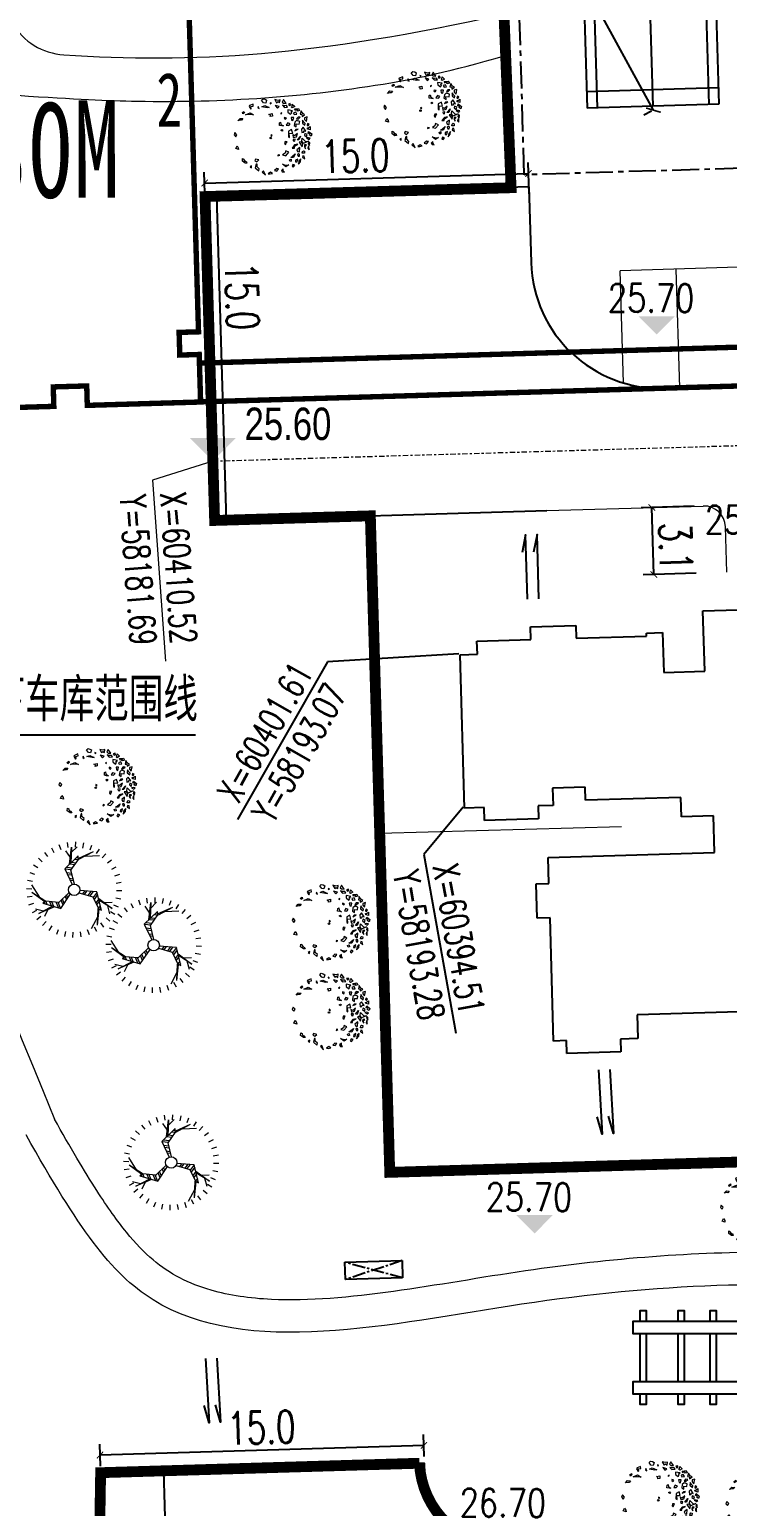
# Model space of a CAD drawing. Header units: inches. Extents: x 393 to 1582, y 246 to 1188.
# Drawn here: x 1137.2 to 1169.5, y 571.3 to 639.7 of the extents above; entities that cross this region are included whole.
import ezdxf

# ---------------------------------------------------------------- set-up
doc = ezdxf.new("R2010")
doc.units = ezdxf.units.IN
doc.header["$MEASUREMENT"] = 0
for name, pattern in [('ACAD_ISO10W100', [18.5, 12, -3, 0.5, -3]), ('CENTER', [2, 1.25, -0.25, 0.25, -0.25]), ('CENTERX2', [4, 2.5, -0.5, 0.5, -0.5]), ('DASHED', [19.05, 12.7, -6.35]), ('DASHED2', [0.375, 0.25, -0.125]), ('DOTE', [2.42, 2, -0.2, 0.02, -0.2])]:
    doc.linetypes.add(name, pattern=pattern)
for name, color, linetype, lineweight in [('BUILD', 1, 'Continuous', 40), ('parking', 30, 'Continuous', 18), ('ROAD', 1, 'Continuous', 25), ('ROAD-CENTER', 7, 'CENTERX2', 18), ('ROAD-ZB', 4, 'Continuous', 15), ('walk', 2, 'Continuous', 18), ('围墙', 75, 'FENCELINE1', 15), ('树', 84, 'Continuous', 15)]:
    doc.layers.add(name, color=color, linetype=linetype, lineweight=lineweight)
for name, color, linetype in [('buildcoor', 7, 'Continuous'), ('DIM', 4, 'Continuous'), ('drain', 4, 'Continuous'), ('ELEV', 1, 'Continuous'), ('FRAME', 7, 'Continuous'), ('G', 60, 'Continuous'), ('PD', 21, 'Continuous'), ('roaddim', 2, 'Continuous'), ('roadradiu', 3, 'Continuous'), ('rod', 1, 'Continuous'), ('公共绿地', 3, 'Continuous'), ('外墙', 42, 'Continuous'), ('绿化', 3, 'Continuous'), ('车库边线', 4, 'DOTE')]:
    doc.layers.add(name, color=color, linetype=linetype)
doc.styles.add('_HZTXT', font='txt.shx', dxfattribs={"width": 0.8, "bigfont": 'hztxt.shx'})
doc.styles.add('DIM_FONT', font='SIMPLEX.shx', dxfattribs={"width": 0.8})
doc.styles.add('FLS', font='', dxfattribs={"width": 0.8})
doc.styles.add('HZ', font='simplex.shx', dxfattribs={"width": 0.7, "bigfont": 'hztxt.shx'})
doc.styles.add('宋体', font='', dxfattribs={"width": 0.7, "height": 1000})
doc.styles.get('FLS').set_extended_font_data('创艺繁隶书')
doc.styles.get('宋体').set_extended_font_data('SimSun')
doc.linetypes.add('FENCELINE1', pattern='A,0.25,-0.1,[133,ltypeshp.shx,S=0.1,R=0,X=-0.1,Y=0],-0.1,1', length=1.45)
doc.dimstyles.new('NORMAL', dxfattribs={"dimtxt": 1.5, "dimasz": 0.3, "dimexe": 0.5, "dimexo": 0.3, "dimgap": 0.3, "dimtad": 1, "dimdec": 1, "dimzin": 1, "dimdsep": 46, "dimtxsty": 'HZ', "dimblk": 'ARCHTICK', "dimcen": 0, "dimclrt": 256, "dimadec": 0, "dimazin": 0, "dimtfac": 1, "dimtdec": 1, "dimtofl": 0, "dimtmove": 0, "dimatfit": 3, "dimldrblk": 'ARCHTICK', "dimfxl": 1, "dimtolj": 2, "dimtzin": 0, "dimarcsym": 0})

# ---------------------------------------------------------------- blocks, each defined once
blk = doc.blocks.new('GPPMTR01')
at = {"color": 0, "linetype": 'ByBlock'}
for points in [[(-0.354, 0.404), (-0.335, 0.371), (-0.312, 0.378), (-0.293, 0.408)], [(-0.298, 0.355), (-0.259, 0.362), (-0.24, 0.402), (-0.263, 0.4), (-0.275, 0.378)], [(-0.263, 0.454), (-0.27, 0.431), (-0.248, 0.431), (-0.243, 0.447)], [(-0.215, 0.443), (-0.218, 0.456), (-0.242, 0.475), (-0.199, 0.486), (-0.199, 0.449)], [(-0.166, 0.433), (-0.207, 0.386), (-0.18, 0.371), (-0.137, 0.387), (-0.147, 0.409), (-0.165, 0.407)], [(-0.173, 0.469), (-0.151, 0.518), (-0.12, 0.516), (-0.128, 0.487), (-0.144, 0.498), (-0.151, 0.48), (-0.145, 0.47)], [(-0.127, 0.461), (-0.133, 0.429), (-0.111, 0.428), (-0.096, 0.459)], [(-0.106, 0.53), (-0.073, 0.496), (-0.058, 0.515), (-0.035, 0.504), (-0.038, 0.545), (-0.064, 0.53)], [(-0.079, 0.401), (-0.097, 0.371), (-0.064, 0.359), (-0.049, 0.371)], [(-0.038, 0.477), (-0.055, 0.454), (-0.043, 0.424), (-0.032, 0.439)], [(0.007, 0.443), (-0.026, 0.412), (-0.02, 0.382), (0.016, 0.352), (0.045, 0.367), (0.01, 0.386), (0.034, 0.42)], [(0.005, 0.559), (-0.005, 0.523), (0.016, 0.511), (0.051, 0.519)], [(0.01, 0.485), (0.042, 0.462), (0.084, 0.477), (0.066, 0.492), (0.042, 0.485)], [(0.105, 0.53), (0.084, 0.519), (0.099, 0.504), (0.114, 0.511)], [(0.158, 0.447), (0.096, 0.443), (0.105, 0.412), (0.146, 0.393), (0.155, 0.416), (0.14, 0.428)], [(0.131, 0.488), (0.137, 0.5), (0.134, 0.53), (0.173, 0.507), (0.146, 0.481)], [(0.179, 0.477), (0.229, 0.496), (0.25, 0.473), (0.223, 0.458), (0.22, 0.477), (0.202, 0.469), (0.199, 0.458)], [(0.205, 0.439), (0.179, 0.42), (0.194, 0.405), (0.226, 0.416)], [(0.214, 0.359), (0.274, 0.374), (0.291, 0.409), (0.282, 0.336), (0.247, 0.333)], [(0.268, 0.45), (0.253, 0.435), (0.241, 0.409), (0.274, 0.428)], [(0.315, 0.416), (0.306, 0.401), (0.318, 0.39), (0.348, 0.393)], [(-0.482, 0.196), (-0.461, 0.207), (-0.432, 0.177), (-0.452, 0.154), (-0.494, 0.15), (-0.5, 0.177)], [(-0.412, 0.305), (-0.364, 0.304), (-0.367, 0.328), (-0.343, 0.337), (-0.374, 0.364), (-0.382, 0.335)], [(-0.393, 0.241), (-0.408, 0.23), (-0.396, 0.226)], [(-0.304, 0.31), (-0.343, 0.272), (-0.298, 0.279)], [(-0.215, 0.295), (-0.215, 0.276), (-0.206, 0.283)], [(-0.123, 0.314), (-0.144, 0.295), (-0.135, 0.287), (-0.115, 0.295)], [(-0.064, 0.207), (-0.085, 0.184), (-0.115, 0.203), (-0.115, 0.219), (-0.085, 0.207), (-0.052, 0.226)], [(-0.032, 0.317), (-0.058, 0.295), (-0.043, 0.264), (-0.023, 0.291)], [(0.045, 0.295), (0.042, 0.249), (0.105, 0.211), (0.119, 0.219), (0.069, 0.245), (0.096, 0.283)], [(0.084, 0.371), (0.072, 0.344), (0.081, 0.321), (0.084, 0.344)], [(0.128, 0.336), (0.137, 0.287), (0.114, 0.272), (0.146, 0.26), (0.158, 0.302)], [(0.179, 0.272), (0.167, 0.245), (0.185, 0.238), (0.199, 0.253)], [(0.199, 0.291), (0.179, 0.352), (0.211, 0.31)], [(0.25, 0.325), (0.241, 0.298), (0.312, 0.302), (0.282, 0.329)], [(0.253, 0.268), (0.241, 0.226), (0.259, 0.177), (0.274, 0.203), (0.253, 0.219)], [(0.303, 0.268), (0.309, 0.219), (0.336, 0.215), (0.351, 0.234)], [(0.321, 0.363), (0.306, 0.34), (0.327, 0.325), (0.356, 0.325), (0.327, 0.336)], [(0.351, 0.382), (0.348, 0.371), (0.368, 0.355), (0.392, 0.359)], [(0.386, 0.257), (0.368, 0.272), (0.365, 0.287), (0.377, 0.298), (0.401, 0.283)], [(0.401, 0.207), (0.383, 0.219), (0.365, 0.211), (0.368, 0.196), (0.392, 0.192)], [(0.431, 0.26), (0.419, 0.245), (0.436, 0.23), (0.466, 0.249)], [(0.442, 0.203), (0.451, 0.169), (0.487, 0.139), (0.472, 0.181)], [(-0.482, 0.014), (-0.506, 0.025), (-0.514, -0.024), (-0.506, -0.036), (-0.464, -0.036), (-0.47, -0.024), (-0.494, -0.017)], [(-0.446, 0.071), (-0.432, 0.055), (-0.414, 0.067)], [(-0.417, 0.109), (-0.411, 0.15), (-0.357, 0.188), (-0.369, 0.162)], [(-0.283, 0.139), (-0.269, 0.181), (-0.239, 0.166), (-0.248, 0.139), (-0.263, 0.15)], [(-0.02, 0.033), (-0.035, 0.025), (-0.026, 0.017), (-0.014, 0.021)], [(-0.02, 0.188), (-0.008, 0.192), (0.001, 0.177), (-0.02, 0.169)], [(0.152, 0.162), (0.137, 0.139), (0.158, 0.12), (0.176, 0.128), (0.161, 0.143)], [(0.25, 0.086), (0.271, 0.063), (0.274, 0.021), (0.303, 0.052), (0.285, 0.109)], [(0.348, 0.173), (0.377, 0.128), (0.356, 0.097), (0.354, 0.128)], [(0.401, 0.078), (0.398, 0.063), (0.374, 0.067), (0.377, 0.09)], [(0.428, 0.025), (0.431, -0.021), (0.377, -0.043), (0.41, -0.013)], [(0.422, 0.166), (0.419, 0.135), (0.439, 0.12), (0.451, 0.139)], [(0.451, 0.074), (0.469, 0.052), (0.484, 0.063), (0.472, 0.093)], [(-0.467, -0.131), (-0.464, -0.157), (-0.482, -0.154), (-0.485, -0.127)], [(-0.437, -0.131), (-0.429, -0.066), (-0.381, -0.04), (-0.408, -0.078)], [(-0.42, -0.26), (-0.432, -0.218), (-0.411, -0.188), (-0.402, -0.214), (-0.411, -0.229)], [(0.256, -0.013), (0.241, -0.028), (0.253, -0.04)], [(0.407, -0.119), (0.389, -0.138), (0.398, -0.176), (0.419, -0.154)], [(0.436, -0.066), (0.442, -0.097), (0.466, -0.097), (0.481, -0.074), (0.46, -0.078)], [(-0.266, -0.366), (-0.304, -0.374), (-0.283, -0.4), (-0.251, -0.393)], [(0.17, -0.286), (0.137, -0.317), (0.149, -0.336), (0.176, -0.321)], [(0.205, -0.332), (0.199, -0.343), (0.235, -0.378), (0.294, -0.359), (0.274, -0.34), (0.235, -0.351)], [(0.327, -0.305), (0.333, -0.328), (0.389, -0.313)], [(0.416, -0.218), (0.389, -0.233), (0.392, -0.271), (0.407, -0.248)], [(-0.115, -0.473), (-0.138, -0.438), (-0.106, -0.438), (-0.085, -0.446)], [(0.072, -0.48), (0.042, -0.461), (0.06, -0.45), (0.066, -0.454), (0.096, -0.454), (0.096, -0.438), (0.125, -0.442), (0.114, -0.461)], [(0.188, -0.431), (0.211, -0.423), (0.188, -0.408)]]:
    blk.add_lwpolyline(points, close=True, dxfattribs=at)
blk.add_circle((0, 0), 0.01, dxfattribs=at)
blk = doc.blocks.new('_ARCHTICK')
at = {"color": 0, "linetype": 'ByBlock', "const_width": 0.15}
blk.add_lwpolyline([(-0.5, -0.5), (0.5, 0.5)], dxfattribs=at)
blk = doc.blocks.new('*D64')
at = {"layer": 'DEFPOINTS', "color": 0, "ltscale": 0.3, "transparency": 16777216}
for p in [(1144.84, 573.04), (1143.872, 558.005), (1145.283, 558.046)]:
    blk.add_point(p, dxfattribs=at)
at = {"layer": 'roaddim', "color": 0, "lineweight": -2, "ltscale": 0.3, "transparency": 16777216}
for p, q in [((1144.54, 573.031), (1142.929, 572.983)), ((1143.428, 572.998), (1143.872, 558.005)), ((1144.984, 558.037), (1143.372, 557.99))]:
    blk.add_line(p, q, dxfattribs=at)
at = {"layer": 'roaddim', "color": 0, "lineweight": -2, "ltscale": 0.3, "transparency": 16777216, "xscale": 0.3, "yscale": 0.3, "zscale": 0.3}
for p, rotation in [((1143.428, 572.998), 91.69491554832643), ((1143.872, 558.005), 271.6949155483265)]:
    blk.add_blockref('_ARCHTICK', p, dxfattribs=dict(at, rotation=rotation))
at = {"layer": 'roaddim', "ltscale": 0.3, "transparency": 16777216, "insert": (1144.826, 561.279), "char_height": 1.5, "attachment_point": 5, "rotation": 271.69492, "style": 'HZ'}
blk.add_mtext('\\A2;15.0', dxfattribs=at)
blk = doc.blocks.new('*D65')
at = {"layer": 'DEFPOINTS', "color": 0, "ltscale": 0.3, "transparency": 16777216}
for p in [(1160.324, 633.049), (1160.361, 631.801), (1145.367, 631.357)]:
    blk.add_point(p, dxfattribs=at)
at = {"layer": 'roaddim', "color": 0, "lineweight": -2, "ltscale": 0.3, "transparency": 16777216}
for p, q in [((1145.359, 631.657), (1145.316, 633.105)), ((1145.33, 632.605), (1160.324, 633.049)), ((1160.352, 632.101), (1160.309, 633.549))]:
    blk.add_line(p, q, dxfattribs=at)
at = {"layer": 'roaddim', "color": 0, "lineweight": -2, "ltscale": 0.3, "transparency": 16777216, "xscale": 0.3, "yscale": 0.3, "zscale": 0.3}
for p, rotation in [((1160.324, 633.049), 1.694915548604263), ((1145.33, 632.605), 181.6949155486043)]:
    blk.add_blockref('_ARCHTICK', p, dxfattribs=dict(at, rotation=rotation))
at = {"layer": 'roaddim', "ltscale": 0.3, "transparency": 16777216, "insert": (1152.313, 633.862), "char_height": 1.5, "attachment_point": 5, "rotation": 1.69492, "style": 'HZ'}
blk.add_mtext('\\A2;15.0', dxfattribs=at)
blk = doc.blocks.new('A$C669619B1')
at = {"layer": '绿化'}
for points in [[(0.65, 7.71), (0.65, 8.7), (1.2, 8.7), (1.2, 7.71)], [(4.17, 7.71), (4.17, 8.7), (4.73, 8.7), (4.73, 7.71)], [(7.13, 7.71), (7.13, 8.7), (7.69, 8.7), (7.69, 7.71)], [(10.66, 7.71), (10.66, 8.7), (11.21, 8.7), (11.21, 7.71)], [(13.62, 7.71), (13.62, 8.7), (14.18, 8.7), (14.18, 7.71)], [(17.14, 7.71), (17.14, 8.7), (17.7, 8.7), (17.7, 7.71)], [(20.66, 7.71), (20.66, 8.7), (21.22, 8.7), (21.22, 7.71)], [(0.65, 2.13), (0.65, 6.53)], [(1.2, 6.53), (1.2, 2.13)], [(4.17, 2.13), (4.17, 6.53)], [(4.73, 6.53), (4.73, 2.13)], [(7.13, 2.13), (7.13, 6.53)], [(7.69, 6.53), (7.69, 2.13)], [(10.66, 2.13), (10.66, 6.53)], [(11.21, 6.53), (11.21, 2.13)], [(13.62, 2.13), (13.62, 6.53)], [(14.18, 6.53), (14.18, 2.13)], [(17.14, 2.13), (17.14, 6.53)], [(17.7, 6.53), (17.7, 2.13)], [(20.66, 2.13), (20.66, 6.53)], [(21.22, 6.53), (21.22, 2.13)], [(1.2, 0.95), (1.2, 0), (0.65, 0), (0.65, 0.95)], [(4.73, 0.95), (4.73, 0), (4.17, 0), (4.17, 0.95)], [(7.69, 0.95), (7.69, 0), (7.13, 0), (7.13, 0.95)], [(11.21, 0.95), (11.21, 0), (10.66, 0), (10.66, 0.95)], [(14.18, 0.95), (14.18, 0), (13.62, 0), (13.62, 0.95)], [(17.7, 0.95), (17.7, 0), (17.14, 0), (17.14, 0.95)], [(21.22, 0.95), (21.22, 0), (20.66, 0), (20.66, 0.95)]]:
    blk.add_lwpolyline(points, dxfattribs=at)
for points in [[(22.07, 6.53), (0, 6.53), (0, 7.71), (22.07, 7.71)], [(22.07, 0.95), (0, 0.95), (0, 2.13), (22.07, 2.13)]]:
    blk.add_lwpolyline(points, close=True, dxfattribs=at)
blk = doc.blocks.new('YMQ')
at = {"layer": 'PD'}
for p, q in [((-3.425, 16.316), (2.222, 18.623)), ((2.222, 18.623), (4.007, 14.254)), ((-3.142, 15.622), (2.505, 17.929)), ((1.796, 18.45), (3.581, 14.08)), ((-0.602, 17.47), (4.466, 5.065)), ((-2.999, 16.49), (2.068, 4.086)), ((-3.425, 16.316), (1.643, 3.912)), ((4.007, 14.254), (-1.64, 11.947)), ((3.581, 14.08), (4.33, 12.247)), ((4.007, 14.254), (4.756, 12.421)), ((4.756, 12.421), (5.504, 10.588)), ((4.33, 12.247), (5.079, 10.414)), ((5.504, 10.588), (-0.142, 8.281)), ((5.079, 10.414), (6.864, 6.045)), ((5.504, 10.588), (7.29, 6.219)), ((7.006, 6.913), (1.359, 4.606)), ((7.29, 6.219), (1.643, 3.912))]:
    blk.add_line(p, q, dxfattribs=at)
at = {"layer": 'PD', "linetype": 'DASHED'}
blk.add_line((4.756, 12.421), (-0.891, 10.114), dxfattribs=at)
at = {"layer": 'PD', "linetype": 'CENTER'}
blk.add_lwpolyline([(0, 0), (-7.337, 17.959), (3.864, 22.535), (11.201, 4.576)], close=True, dxfattribs=at)
blk = doc.blocks.new('A$C1F88636C')
at = {"layer": 'G', "rotation": 319.643104860294}
blk.add_blockref('YMQ', (0, 3.766), dxfattribs=at)
blk = doc.blocks.new('psss')
at = {"layer": 'drain', "ltscale": 3}
for points in [[(-2.979, 0.527), (0.007, 0.531), (-0.808, 0.714)], [(-2.967, -0.004), (0, 0), (-0.815, 0.183)]]:
    blk.add_lwpolyline(points, dxfattribs=at)
blk = doc.blocks.new('t2')
for p, q in [((-0.72, 3.23), (-0.64, 2.88)), ((-0.15, 3.3), (-0.13, 2.95)), ((0.43, 3.28), (0.38, 2.92)), ((0.99, 3.16), (0.88, 2.81)), ((-2.24, 2.44), (-1.99, 2.17)), ((-1.78, 2.79), (-1.59, 2.49)), ((-1.34, 2.61), (-1.58, 1.52)), ((-1.34, 2.61), (-1.51, 1.47)), ((-1.44, 2), (-0.89, 2.82)), ((-1.27, 3.06), (-1.13, 2.72)), ((1.53, 2.93), (1.36, 2.62)), ((2.01, 2.62), (1.79, 2.34)), ((2.44, 2.24), (2.17, 1.99)), ((-2.93, 1.53), (-2.62, 1.36)), ((-2.62, 2.01), (-2.34, 1.79)), ((-1.95, 1.1), (-2.53, 1.12)), ((-1.63, 0.77), (-2.5, 1.58)), ((-2.5, 1.58), (-1.63, 0.89)), ((-2.3, 1.92), (-2.2, 1.35)), ((-1.73, 1.61), (-1.56, 0.32)), ((-1.53, 1.47), (-1.73, 1.61)), ((-1.24, 0.62), (-1.53, 1.47)), ((1.06, 1.19), (0.28, 0.27)), ((2.26, 0.7), (1.06, 1.19)), ((1.48, 1.02), (2.62, 1.38)), ((2.62, 1.38), (1.59, 0.97)), ((1.93, 1.14), (2.23, 1.63)), ((2.81, 1.03), (2.27, 1.23)), ((2.79, 1.78), (2.49, 1.59)), ((3.06, 1.27), (2.72, 1.13)), ((-3.28, 0.43), (-2.92, 0.38)), ((-3.16, 0.99), (-2.81, 0.88)), ((-1.56, 0.32), (-0.37, 0.11)), ((-0.31, 0.25), (-1.24, 0.62)), ((0.37, 0.14), (1.16, 0.76)), ((1.16, 0.76), (2.04, 0.59)), ((2.93, -0.14), (2.03, 0.57)), ((2.04, 0.59), (2.26, 0.7)), ((2.93, -0.14), (2.11, 0.61)), ((2.45, 0.24), (2.89, -0.64)), ((3.23, 0.72), (2.88, 0.64)), ((3.3, 0.15), (2.95, 0.13)), ((-3.3, -0.15), (-2.95, -0.13)), ((-3.23, -0.72), (-2.88, -0.64)), ((-0.06, -0.39), (0.08, -1.38)), ((0.5, -1.51), (0.1, -0.38)), ((3.16, -0.99), (2.81, -0.88)), ((3.28, -0.43), (2.92, -0.38)), ((-3.06, -1.27), (-2.72, -1.13)), ((-2.79, -1.78), (-2.49, -1.59)), ((-2.44, -2.24), (-2.17, -1.99)), ((-1.59, -2.47), (-0.52, -2.05)), ((-0.53, -2.3), (0.5, -1.51)), ((0.08, -1.38), (-0.51, -2.07)), ((0.14, -1.8), (-0.12, -2.95)), ((-0.12, -2.95), (0.04, -1.86)), ((2.62, -2.01), (2.34, -1.79)), ((2.93, -1.53), (2.62, -1.36)), ((-2.01, -2.62), (-1.79, -2.34)), ((-1.02, -2.25), (-1.99, -2.18)), ((-1.59, -2.47), (-0.52, -2.13)), ((-1.53, -2.93), (-1.36, -2.62)), ((-0.99, -3.16), (-0.88, -2.81)), ((-0.51, -2.07), (-0.53, -2.3)), ((-0.52, -2.95), (-0.07, -2.58)), ((-0.43, -3.28), (-0.38, -2.92)), ((0.03, -2.24), (0.29, -2.75)), ((0.15, -3.3), (0.13, -2.95)), ((0.72, -3.23), (0.64, -2.88)), ((1.27, -3.06), (1.13, -2.72)), ((1.78, -2.79), (1.59, -2.49)), ((2.24, -2.44), (1.99, -2.17))]:
    blk.add_line(p, q)
at = {"color": 0}
for p, q in [((-1.71, 1.46), (-1.64, 1.54)), ((-1.69, 1.3), (-1.53, 1.47)), ((-1.65, 0.98), (-1.44, 1.2)), ((-1.63, 0.82), (-1.39, 1.07)), ((1.07, 1.18), (1.21, 0.75)), ((1.22, 1.12), (1.35, 0.72)), ((-1.58, 0.5), (-1.3, 0.8)), ((-1.56, 0.34), (-1.25, 0.67)), ((-1.28, 0.27), (-1.03, 0.54)), ((-1.14, 0.24), (-0.91, 0.49)), ((-0.85, 0.19), (-0.66, 0.39)), ((-0.7, 0.16), (-0.54, 0.34)), ((0.49, 0.53), (0.57, 0.29)), ((0.59, 0.64), (0.67, 0.38)), ((0.78, 0.86), (0.88, 0.54)), ((0.88, 0.98), (0.99, 0.62)), ((1.52, 1), (1.62, 0.67)), ((1.67, 0.94), (1.76, 0.65)), ((1.97, 0.81), (2.04, 0.59)), ((2.12, 0.75), (2.15, 0.64)), ((0.21, -0.69), (-0.03, -0.64)), ((0.26, -0.83), (-0.01, -0.77)), ((-0.02, -1.92), (-0.32, -1.85)), ((0.11, -1.82), (-0.23, -1.74)), ((0.36, -1.62), (-0.05, -1.53)), ((0.36, -1.11), (0.03, -1.03)), ((0.41, -1.25), (0.05, -1.17)), ((0.49, -1.52), (0.05, -1.42)), ((-0.41, -2.21), (-0.52, -2.19)), ((-0.28, -2.11), (-0.51, -2.06))]:
    blk.add_line(p, q, dxfattribs=at)
blk.add_circle((0, 0), 0.397)
at = {"style": 'DIM_FONT', "width": 0.8, "flags": 9}
for tag in ['XSIZE', 'YSIZE']:
    blk.add_attdef(tag, (0, 0), '', height=0.000997, rotation=122.3352, dxfattribs=at)
blk = doc.blocks.new('*D318')
at = {"layer": 'DEFPOINTS', "color": 0, "ltscale": 0.3, "transparency": 16777216}
for p in [(1140.491, 573.73), (1140.515, 572.912), (1155.508, 573.355)]:
    blk.add_point(p, dxfattribs=at)
at = {"layer": 'roaddim', "color": 0, "lineweight": -2, "ltscale": 0.3, "transparency": 16777216}
for p, q in [((1155.499, 573.655), (1155.469, 574.674)), ((1140.506, 573.212), (1140.476, 574.23)), ((1155.484, 574.174), (1140.491, 573.73))]:
    blk.add_line(p, q, dxfattribs=at)
at = {"layer": 'roaddim', "color": 0, "lineweight": -2, "ltscale": 0.3, "transparency": 16777216, "xscale": 0.3, "yscale": 0.3, "zscale": 0.3}
for p, rotation in [((1155.484, 574.174), 1.694915550616747), ((1140.491, 573.73), 181.6949155506168)]:
    blk.add_blockref('_ARCHTICK', p, dxfattribs=dict(at, rotation=rotation))
at = {"layer": 'roaddim', "ltscale": 0.3, "transparency": 16777216, "insert": (1147.956, 575.002), "char_height": 1.5, "attachment_point": 5, "rotation": 1.69492, "style": 'HZ'}
blk.add_mtext('\\A2;15.0', dxfattribs=at)
blk = doc.blocks.new('*D108')
at = {"layer": 'DEFPOINTS', "color": 0, "ltscale": 0.3, "transparency": 16777216}
for p in [(1123.957, 1187.983), (1247.519, 525.406)]:
    blk.add_point(p, dxfattribs=at)
at = {"layer": 'roadradiu', "color": 0, "lineweight": -2, "ltscale": 0.3, "transparency": 16777216}
blk.add_line((1246.336, 531.746), (1247.519, 525.406), dxfattribs=at)
at = {"layer": 'roadradiu', "color": 0, "lineweight": -2, "ltscale": 0.3, "transparency": 16777216, "xscale": 0.3, "yscale": 0.3, "zscale": 0.3, "rotation": 280.5635434118076}
blk.add_blockref('_ARCHTICK', (1247.519, 525.406), dxfattribs=at)
at = {"layer": 'roadradiu', "ltscale": 0.3, "transparency": 16777216, "insert": (1247.905, 529.063), "char_height": 1.5, "attachment_point": 5, "rotation": 280.56354, "style": 'HZ'}
blk.add_mtext('\\A2;R674.0', dxfattribs=at)
blk = doc.blocks.new('*D109')
at = {"layer": 'DEFPOINTS', "color": 0, "ltscale": 0.3, "transparency": 16777216}
for p in [(1166.039, 617.586), (1168.297, 617.653), (1168.388, 614.554)]:
    blk.add_point(p, dxfattribs=at)
at = {"layer": 'walk', "color": 0, "lineweight": -2, "ltscale": 0.3, "transparency": 16777216}
for p, q in [((1167.997, 617.644), (1165.539, 617.571)), ((1166.13, 614.488), (1166.039, 617.586)), ((1168.088, 614.546), (1165.631, 614.473))]:
    blk.add_line(p, q, dxfattribs=at)
at = {"layer": 'walk', "color": 0, "lineweight": -2, "ltscale": 0.3, "transparency": 16777216, "xscale": 0.3, "yscale": 0.3, "zscale": 0.3}
for p, rotation in [((1166.039, 617.586), 91.69490615719924), ((1166.13, 614.488), 271.6949061571993)]:
    blk.add_blockref('_ARCHTICK', p, dxfattribs=dict(at, rotation=rotation))
at = {"layer": 'walk', "ltscale": 0.3, "transparency": 16777216, "insert": (1167.143, 615.773), "char_height": 1.5, "attachment_point": 5, "rotation": 271.69491, "style": 'HZ'}
blk.add_mtext('\\A2;3.1', dxfattribs=at)
blk = doc.blocks.new('*D327')
at = {"layer": 'DEFPOINTS', "color": 0, "ltscale": 0.3, "transparency": 16777216}
for p in [(1145.349, 631.981), (1145.793, 616.987), (1146.32, 617.003)]:
    blk.add_point(p, dxfattribs=at)
at = {"layer": 'roaddim', "color": 0, "lineweight": -2, "ltscale": 0.3, "transparency": 16777216}
for p, q in [((1145.649, 631.99), (1146.376, 632.011)), ((1145.876, 631.996), (1146.32, 617.003)), ((1146.093, 616.996), (1146.82, 617.018))]:
    blk.add_line(p, q, dxfattribs=at)
at = {"layer": 'roaddim', "color": 0, "lineweight": -2, "ltscale": 0.3, "transparency": 16777216, "xscale": 0.3, "yscale": 0.3, "zscale": 0.3}
for p, rotation in [((1145.876, 631.996), 91.69491554079548), ((1146.32, 617.003), 271.6949155407955)]:
    blk.add_blockref('_ARCHTICK', p, dxfattribs=dict(at, rotation=rotation))
at = {"layer": 'roaddim', "ltscale": 0.3, "transparency": 16777216, "insert": (1147.064, 627.366), "char_height": 1.5, "attachment_point": 5, "rotation": 271.69492, "style": 'HZ'}
blk.add_mtext('\\A2;15.0', dxfattribs=at)
blk = doc.blocks.new('*D188')
at = {"layer": 'DEFPOINTS', "color": 0, "ltscale": 0.3, "transparency": 16777216}
for p in [(1123.957, 1187.983), (1194.722, 517.708)]:
    blk.add_point(p, dxfattribs=at)
at = {"layer": 'roadradiu', "color": 0, "lineweight": -2, "ltscale": 0.3, "transparency": 16777216}
blk.add_line((1193.358, 530.623), (1194.722, 517.708), dxfattribs=at)
at = {"layer": 'roadradiu', "color": 0, "lineweight": -2, "ltscale": 0.3, "transparency": 16777216, "xscale": 0.3, "yscale": 0.3, "zscale": 0.3, "rotation": 276.0266870917976}
blk.add_blockref('_ARCHTICK', (1194.722, 517.708), dxfattribs=at)
at = {"layer": 'roadradiu', "ltscale": 0.3, "transparency": 16777216, "insert": (1194.709, 527.824), "char_height": 1.5, "attachment_point": 5, "rotation": 276.02669, "style": 'HZ'}
blk.add_mtext('\\A2;R674.0', dxfattribs=at)
blk = doc.blocks.new('*D367')
at = {"layer": 'DEFPOINTS', "color": 0, "ltscale": 0.3, "transparency": 16777216}
for p in [(1102.7, 855.811), (1268.804, 491.93)]:
    blk.add_point(p, dxfattribs=at)
at = {"layer": 'roadradiu', "color": 0, "lineweight": -2, "ltscale": 0.3, "transparency": 16777216}
blk.add_line((1105.544, 849.58), (1102.7, 855.811), dxfattribs=at)
at = {"layer": 'roadradiu', "color": 0, "lineweight": -2, "ltscale": 0.3, "transparency": 16777216, "xscale": 0.5, "yscale": 0.5, "zscale": 0.5, "rotation": 114.5356906864757}
blk.add_blockref('_ARCHTICK', (1102.7, 855.811), dxfattribs=at)
at = {"layer": 'roadradiu', "ltscale": 0.3, "transparency": 16777216, "insert": (1105.285, 852.676), "char_height": 1.5, "attachment_point": 5, "rotation": 294.53569, "style": 'HZ'}
blk.add_mtext('\\A2;R400.0', dxfattribs=at)
blk = doc.blocks.new('*D368')
at = {"layer": 'DEFPOINTS', "color": 0, "ltscale": 0.3, "transparency": 16777216}
for p in [(1082.317, 845.798), (1268.804, 491.93)]:
    blk.add_point(p, dxfattribs=at)
at = {"layer": 'roadradiu', "color": 0, "lineweight": -2, "ltscale": 0.3, "transparency": 16777216}
blk.add_line((1085.511, 839.738), (1082.317, 845.798), dxfattribs=at)
at = {"layer": 'roadradiu', "color": 0, "lineweight": -2, "ltscale": 0.3, "transparency": 16777216, "xscale": 0.5, "yscale": 0.5, "zscale": 0.5, "rotation": 117.7890269071793}
blk.add_blockref('_ARCHTICK', (1082.317, 845.798), dxfattribs=at)
at = {"layer": 'roadradiu', "ltscale": 0.3, "transparency": 16777216, "insert": (1085.076, 842.815), "char_height": 1.5, "attachment_point": 5, "rotation": 297.78903, "style": 'HZ'}
blk.add_mtext('\\A2;R400.0', dxfattribs=at)
blk = doc.blocks.new('*D308')
at = {"layer": 'DEFPOINTS', "color": 0, "ltscale": 0.3, "transparency": 16777216}
for p in [(1065.674, 820.138), (1065.852, 820.235), (1166.289, 636.078)]:
    blk.add_point(p, dxfattribs=at)
at = {"layer": 'DIM', "color": 0, "lineweight": -2, "ltscale": 0.3, "transparency": 16777216}
for p, q in [((1065.589, 820.091), (1065.235, 819.898)), ((1166.111, 635.98), (1065.674, 820.138)), ((1166.026, 635.934), (1165.672, 635.741))]:
    blk.add_line(p, q, dxfattribs=at)
at = {"layer": 'DIM', "color": 0, "lineweight": -2, "ltscale": 0.3, "transparency": 16777216, "xscale": 0.5, "yscale": 0.5, "zscale": 0.5}
for p, rotation in [((1065.674, 820.138), 118.6074258595368), ((1166.111, 635.98), 298.6074258595368)]:
    blk.add_blockref('_ARCHTICK', p, dxfattribs=dict(at, rotation=rotation))
at = {"layer": 'DIM', "ltscale": 0.3, "transparency": 16777216, "insert": (1116.815, 728.562), "char_height": 1.5, "attachment_point": 5, "rotation": 298.60743, "style": 'HZ'}
blk.add_mtext('\\A2;209.8', dxfattribs=at)

msp = doc.modelspace()

# ---------------------------------------------------------------- linework, layer by layer
at = {"layer": 'buildcoor', "color": 0, "ltscale": 0.3}
for points in [[(1157.094, 610.819), (1151.016, 610.445)], [(1151.016, 610.445), (1146.847, 603.152)], [(1157.304, 603.722), (1155.474, 601.53)], [(1155.474, 601.53), (1156.959, 593.262)]]:
    msp.add_lwpolyline(points, dxfattribs=at)
at = {"layer": 'ELEV', "color": 0}
for points in [[(1165.415, 626.442), (1167.112, 626.442), (1166.263, 625.594)], [(1144.651, 620.797), (1146.772, 620.797), (1145.711, 619.736)], [(1159.756, 584.832), (1161.453, 584.832), (1160.605, 583.983)]]:
    msp.add_solid(points, dxfattribs=at)
at = {"layer": 'parking', "color": 0, "ltscale": 0.3}
for p, q in [((1221.74, 630.239), (1164.565, 628.547)), ((1164.719, 623.356), (1164.565, 628.547)), ((1167.327, 623.127), (1167.164, 628.624))]:
    msp.add_line(p, q, dxfattribs=at)
at = {"layer": 'ROAD-CENTER', "color": 5, "ltscale": 0.1}
msp.add_line((1145.711, 619.736), (1287.096, 623.92), dxfattribs=at)
at = {"layer": 'ROAD-ZB', "color": 0, "ltscale": 0.3}
for points in [[(1145.711, 619.736), (1142.916, 618.846)], [(1142.916, 618.846), (1143.521, 610.468)]]:
    msp.add_lwpolyline(points, dxfattribs=at)
at = {"layer": 'roaddim', "color": 0, "ltscale": 0.3}
msp.add_lwpolyline([(1144.904, 607.043), (1134.864, 607.043)], dxfattribs=at)
at = {"layer": 'rod', "color": 0, "ltscale": 0.3}
for p, q in [((1160.342, 632.424), (1145.349, 631.981)), ((1160.342, 632.424), (1160.446, 628.926)), ((1145.349, 631.981), (1145.793, 616.987)), ((1280.039, 626.462), (1166.621, 623.106)), ((1145.793, 616.987), (1161.172, 617.442)), ((1155.508, 573.355), (1140.515, 572.912)), ((1140.515, 572.912), (1140.958, 557.918)), ((1155.523, 572.856), (1155.508, 573.355))]:
    msp.add_line(p, q, dxfattribs=at)
for centre, radius, end in [((1166.443, 629.103), 6, 271.69491), ((1159.521, 572.974), 4, 271.69492)]:
    msp.add_arc(centre, radius, 181.69492, end, dxfattribs=at)
at = {"layer": 'walk', "color": 0, "ltscale": 0.3}
msp.add_line((1169.513, 614.588), (1169.451, 616.687), dxfattribs=at)
msp.add_arc((1168.451, 616.657, 0), 1, 1.69491, 91.69491, dxfattribs=at)
at = {"layer": '公共绿地', "color": 0, "linetype": 'FENCELINE1', "ltscale": 0.1, "const_width": 0.5}
for points in [[(1158.653, 653.547), (1159.52, 632.389), (1159.52, 632.389), (1145.349, 631.981), (1145.793, 616.987), (1153.003, 617.201), (1153.902, 586.814), (1271.697, 590.299, 0.015988), (1269.603, 574.647, -0.097216), (1264.405, 572.076), (1264.405, 572.076), (1159.64, 568.976)], [(1157.904, 569.719, -0.299291), (1155.278, 573.349), (1140.515, 572.912), (1140.441, 568.408)]]:
    msp.add_lwpolyline(points, format="xyb", dxfattribs=at)
at = {"layer": '围墙', "color": 0, "ltscale": 0.2}
for p, q in [((1161.172, 617.442), (1168.422, 617.657)), ((1153.003, 617.201), (1153.902, 586.814)), ((1153.438, 602.512), (1164.633, 602.829)), ((1153.902, 586.814), (1271.697, 590.299))]:
    msp.add_line(p, q, dxfattribs=at)
at = {"layer": '外墙', "color": 2, "ltscale": 0.1}
for p, q in [((1168.405, 612.806), (1173.403, 612.954)), ((1168.488, 610.008), (1168.405, 612.806)), ((1160.424, 612.07), (1162.523, 612.132)), ((1160.441, 611.47), (1160.424, 612.07)), ((1162.523, 612.132), (1162.54, 611.532)), ((1157.942, 611.396), (1160.441, 611.47)), ((1157.96, 610.797), (1157.942, 611.396)), ((1162.54, 611.532), (1165.789, 611.628)), ((1165.784, 611.778), (1166.534, 611.801)), ((1165.789, 611.628), (1165.784, 611.778)), ((1166.534, 611.801), (1166.589, 609.951)), ((1157.16, 610.773), (1157.96, 610.797)), ((1157.37, 603.676), (1157.16, 610.773)), ((1166.589, 609.951), (1168.488, 610.008)), ((1162.944, 604.641), (1161.445, 604.597)), ((1161.445, 604.597), (1161.469, 603.797)), ((1162.962, 604.042), (1162.944, 604.641)), ((1158.27, 603.703), (1157.37, 603.676)), ((1158.288, 603.103), (1158.27, 603.703)), ((1161.469, 603.797), (1160.769, 603.777)), ((1160.769, 603.777), (1160.787, 603.177)), ((1167.38, 604.172), (1162.962, 604.042)), ((1167.407, 603.273), (1167.38, 604.172)), ((1160.787, 603.177), (1158.288, 603.103)), ((1168.886, 603.316), (1167.407, 603.273)), ((1168.936, 601.617), (1168.886, 603.316)), ((1161.24, 601.389), (1168.936, 601.617)), ((1161.275, 600.19), (1161.24, 601.389)), ((1160.676, 600.172), (1161.275, 600.19)), ((1160.723, 598.573), (1160.676, 600.172)), ((1161.323, 598.591), (1160.723, 598.573)), ((1161.491, 592.893), (1161.323, 598.591)), ((1177.552, 594.469), (1165.357, 594.108)), ((1165.357, 594.108), (1165.389, 593.008)), ((1162.091, 592.911), (1161.491, 592.893)), ((1162.109, 592.311), (1162.091, 592.911)), ((1165.389, 593.008), (1164.59, 592.985)), ((1164.59, 592.985), (1164.608, 592.385)), ((1164.608, 592.385), (1162.109, 592.311))]:
    msp.add_line(p, q, dxfattribs=at)
at = {"layer": '树', "color": 0}
msp.add_arc((1139.004, 641.534), 3, 155.6376, 266.19282, dxfattribs=at)
msp.add_open_spline([(1138.805, 638.54), (1144.661, 638.15), (1150.59, 638.476), (1159.19, 640.439)], degree=3, dxfattribs=at)
for points, knots in [([(1136.668, 636.666), (1139.415, 636.486), (1140.813, 636.42), (1146.146, 636.328), (1150.092, 636.59), (1155.265, 637.472), (1156.562, 637.74), (1159.269, 638.507)], [237.12175, 237.12175, 237.12175, 237.12175, 241.129536, 241.129536, 252.385773, 252.385773, 256.185803, 256.185803, 256.185803, 256.185803]), ([(1131.738, 606.425), (1131.755, 606.365), (1131.771, 606.305), (1132.178, 604.824), (1132.606, 603.377), (1138.374, 589.28)], [114.27208, 114.27208, 114.27208, 114.27208, 114.442406, 114.442406, 118.483272, 118.483272, 118.483272, 118.483272]), ([(1270.585, 582.938), (1268.662, 582.733), (1267.941, 582.663), (1265.779, 582.459), (1264.344, 582.331), (1260.056, 582.013), (1257.224, 581.891), (1252.946, 582.015), (1251.467, 582.118), (1248.485, 582.387), (1246.987, 582.552), (1243.922, 582.887), (1242.356, 583.055), (1239.559, 583.289), (1238.331, 583.369), (1235.867, 583.449), (1234.637, 583.452), (1230.954, 583.368), (1228.507, 583.187), (1223.386, 582.645), (1220.715, 582.268), (1216.03, 581.547), (1214.017, 581.217), (1210.194, 580.656), (1208.382, 580.418), (1204.919, 580.092), (1203.266, 579.994), (1200.607, 579.976), (1199.595, 580.004), (1197.556, 580.119), (1196.532, 580.206), (1193.449, 580.531), (1191.377, 580.835), (1187.184, 581.496), (1185.062, 581.854), (1181.073, 582.446), (1179.204, 582.689), (1175.472, 583.016), (1173.616, 583.102), (1168.006, 583.128), (1164.214, 582.838), (1158.147, 581.954), (1156.072, 581.578), (1152.075, 581.024), (1150.15, 580.849), (1147.417, 580.978), (1146.476, 581.114), (1145.114, 581.506), (1144.632, 581.695), (1143.743, 582.157), (1143.341, 582.425), (1142.54, 583.104), (1142.139, 583.518), (1141.284, 584.568), (1140.832, 585.202), (1139.753, 586.878), (1139.11, 587.971), (1138.374, 589.28)], [0, 0, 0, 0, 2.16399, 2.16399, 6.49197, 6.49197, 15.147929, 15.147929, 19.71842, 19.71842, 24.288911, 24.288911, 29.004848, 29.004848, 32.651551, 32.651551, 36.298255, 36.298255, 43.591661, 43.591661, 51.615461, 51.615461, 57.728752, 57.728752, 63.294468, 63.294468, 68.416682, 68.416682, 71.567253, 71.567253, 74.717824, 74.717824, 81.018966, 81.018966, 87.416283, 87.416283, 93.026801, 93.026801, 98.63732, 98.63732, 109.858357, 109.858357, 115.518936, 115.518936, 121.179516, 121.179516, 124.531485, 124.531485, 126.585396, 126.585396, 128.611872, 128.611872, 130.638348, 130.638348, 132.664824, 132.664824, 135.065351, 135.065351, 135.065351, 135.065351]), ([(1270.38, 581.391), (1264.33, 580.806), (1253.565, 579.76), (1236.564, 582.831), (1218.856, 580.639), (1198.972, 577.031), (1179.36, 582.137), (1160.855, 581.448), (1144.242, 577.486), (1139.475, 584.261), (1137.067, 588.545)], [0, 0, 0, 0, 15.561691, 32.216441, 51.684576, 69.197397, 92.538078, 110.222846, 127.292492, 135.065351, 135.065351, 135.065351, 135.065351])]:
    msp.add_open_spline(points, degree=3, knots=knots, dxfattribs=at)
at = {"layer": '车库边线', "color": 0, "linetype": 'DASHED2', "const_width": 0.25}
for points in [[(1144.555, 642.362), (1145.047, 625.719), (1144.148, 625.693), (1144.179, 624.643), (1145.078, 624.67), (1145.144, 622.47), (1139.897, 622.315), (1139.87, 623.214), (1138.321, 623.169), (1138.347, 622.269), (1132.35, 622.092)], [(1145.09, 624.27), (1236.551, 626.979)], [(1145.144, 622.476), (1236.604, 625.179)]]:
    msp.add_lwpolyline(points, dxfattribs=at)
at = {"layer": '车库边线', "color": 0, "ltscale": 100}
msp.add_lwpolyline([(1151.825, 582.651), (1154.474, 582.729), (1154.497, 581.929), (1151.848, 581.851)], close=True, dxfattribs=at)
at = {"layer": '车库边线', "color": 0, "ltscale": 0.3}
for points in [[(1154.497, 581.929), (1151.825, 582.651)], [(1154.474, 582.729), (1151.848, 581.851)]]:
    msp.add_lwpolyline(points, dxfattribs=at)

# ---------------------------------------------------------------- block references
at = {"layer": 'BUILD', "color": 0, "rotation": 19.82999287211302}
msp.add_blockref('A$C1F88636C', (1161.407, 629.448), dxfattribs=at)
at = {"layer": 'ROAD', "color": 0, "rotation": 91.62464345549249}
msp.add_blockref('psss', (1160.724, 616.333), dxfattribs=at)
at = {"layer": 'ROAD', "color": 0, "xscale": -1, "rotation": 93.3095437502972}
for p in [(1164.263, 588.612), (1146.069, 575.252)]:
    msp.add_blockref('psss', p, dxfattribs=at)
at = {"layer": '树'}
for name, p, xscale, yscale, zscale, rotation in [('GPPMTR01', (1155.326, 635.957), 3.485684247348809, 3.485684247345489, 3.485684247348809, 300.5404110417522), ('GPPMTR01', (1148.393, 634.69), 3.485684247348809, 3.485684247345489, 3.485684247348809, 300.5404110417522), ('GPPMTR01', (1140.285, 604.615), 3.485684247348809, 3.485684247345489, 3.485684247348809, 300.5404110417522), ('t2', (1139.289, 599.895), 0.6671807999634088, 0.6671807998791337, 0.6671808000000001, 66.027374180966), ('t2', (1142.969, 597.327), 0.6671807999634088, 0.6671807998791337, 0.6671808000000001, 66.027374180966), ('GPPMTR01', (1151.088, 598.323), 3.485684247348809, 3.485684247345489, 3.485684247348809, 300.5404110417522), ('GPPMTR01', (1151.088, 594.212), 3.485684247348809, 3.485684247345489, 3.485684247348809, 300.5404110417522), ('t2', (1143.784, 587.273), 0.6671807999634088, 0.6671807998791337, 0.6671808000000001, 66.027374180966), ('GPPMTR01', (1170.914, 585.045), 3.485684247348809, 3.485684247345489, 3.485684247348809, 300.5404110417522), ('GPPMTR01', (1166.337, 571.636), 3.485684247348809, 3.485684247345489, 3.485684247348809, 300.5404110417522), ('GPPMTR01', (1171.166, 571.332), 3.485684247348809, 3.485684247345489, 3.485684247348809, 300.5404110417522)]:
    msp.add_blockref(name, p, dxfattribs=dict(at, xscale=xscale, yscale=yscale, zscale=zscale, rotation=rotation))
at = {"layer": '绿化', "color": 0, "xscale": 0.5, "yscale": 0.5, "zscale": 0.5}
msp.add_blockref('A$C669619B1', (1165.176, 576.067), dxfattribs=at)

# ---------------------------------------------------------------- texts
at = {"layer": 'buildcoor', "color": 0, "ltscale": 0.3, "style": 'HZ', "width": 0.7}
for s, rotation, p in [('X=60401.61', 60.25, (1146.885, 603.822)), ('Y=58193.07', 60.25, (1148.499, 602.899)), ('X=60394.51', 280.18, (1155.875, 600.993)), ('Y=58193.28', 280.18, (1154.045, 600.664))]:
    msp.add_text(s, height=1.2, rotation=rotation, dxfattribs=at).set_placement(p)
at = {"layer": 'ELEV', "color": 0, "style": 'DIM_FONT', "width": 0.8}
for s, p in [('25.70', (1163.994, 626.644)), ('25.70', (1168.489, 616.379)), ('25.70', (1158.335, 585.034)), ('26.70', (1157.131, 570.877))]:
    msp.add_text(s, height=1.3, rotation=359.67116, dxfattribs=at).set_placement(p)
at = {"layer": 'ELEV', "color": 0, "style": 'FLS', "width": 0.8}
msp.add_text('25.60', height=1.5, dxfattribs=at).set_placement((1147.183, 620.711))
at = {"layer": 'FRAME', "color": 0, "style": '_HZTXT', "width": 0.8}
msp.add_text('地下车库范围线', height=2, dxfattribs=at).set_placement((1133.816, 607.688))
at = {"layer": 'ROAD-ZB', "color": 0, "ltscale": 0.3, "style": 'HZ', "width": 0.7}
for s, p in [('Y=58181.69', (1141.403, 618.135)), ('X=60410.52', (1143.258, 618.269))]:
    msp.add_text(s, height=1.2, rotation=274.13, dxfattribs=at).set_placement(p)
at = {"layer": '公共绿地', "color": 0, "linetype": 'ACAD_ISO10W100', "ltscale": 0.02, "style": '宋体', "width": 0.7}
for s, height, p in [('2', 2.5, (1143.099, 635.216)), ('S=14661.30M', 4.5, (1117.834, 631.913))]:
    msp.add_text(s, height=height, rotation=0.05345, dxfattribs=at).set_placement(p)

# ---------------------------------------------------------------- dimensions: what is measured, and where the dimension line sits
at = {"layer": 'DIM', "color": 0, "ltscale": 0.3}
dim = msp.add_aligned_dim(p1=(1166.289, 636.078), p2=(1065.852, 820.235), distance=0.203, dimstyle='NORMAL', override={"dimasz": 0.5, "dimzin": 0}, dxfattribs=at)
dim.commit()
dim.dimension.update_dxf_attribs({"geometry": '*D308', "text_midpoint": (1116.815, 728.562)})
at = {"layer": 'roaddim', "color": 0, "ltscale": 0.3}
for base, p1, p2, angle, picture, middle in [((1160.324, 633.049), (1145.367, 631.357), (1160.361, 631.801), 1.69492, '*D65', (1152.344, 632.813)), ((1146.32, 617.003), (1145.349, 631.981), (1145.793, 616.987), 271.69492, '*D327', (1146.014, 627.335)), ((1143.872, 558.005), (1144.84, 573.04), (1145.283, 558.046), 271.69492, '*D64', (1143.776, 561.248))]:
    dim = msp.add_linear_dim(base=base, p1=p1, p2=p2, angle=angle, dimstyle='NORMAL', override={"dimzin": 0}, dxfattribs=at)
    dim.commit()
    dim.dimension.update_dxf_attribs({"geometry": picture, "text_midpoint": middle, "dimtype": 161})
dim = msp.add_aligned_dim(p1=(1155.508, 573.355), p2=(1140.515, 572.912), distance=-0.819, dimstyle='NORMAL', override={"dimzin": 0}, dxfattribs=at)
dim.commit()
dim.dimension.update_dxf_attribs({"geometry": '*D318', "text_midpoint": (1147.956, 575.002)})
at = {"layer": 'roadradiu', "color": 0, "ltscale": 0.3}
for center, mpoint, override, picture, middle in [((1123.957, 1187.983), (1247.519, 525.406), {"dimzin": 0}, '*D108', (1246.873, 528.871)), ((1123.957, 1187.983), (1194.722, 517.708), {"dimzin": 0}, '*D188', (1193.665, 527.714)), ((1268.804, 491.93), (1102.7, 855.811), {"dimasz": 0.5, "dimzin": 0}, '*D367', (1104.33, 852.24)), ((1268.804, 491.93), (1082.317, 845.798), {"dimasz": 0.5, "dimzin": 0}, '*D368', (1084.147, 842.326))]:
    dim = msp.add_radius_dim(center=center, mpoint=mpoint, dimstyle='NORMAL', override=override, dxfattribs=at)
    dim.commit()
    dim.dimension.update_dxf_attribs({"geometry": picture, "text_midpoint": middle, "dimtype": 164})
at = {"layer": 'walk', "color": 0, "ltscale": 0.3}
dim = msp.add_linear_dim(base=(1166.039, 617.586), p1=(1168.388, 614.554), p2=(1168.297, 617.653), angle=91.69491, dimstyle='NORMAL', override={"dimzin": 0}, dxfattribs=at)
dim.commit()
dim.dimension.update_dxf_attribs({"geometry": '*D109', "text_midpoint": (1166.093, 615.742), "dimtype": 161})

doc.saveas('drawing.dxf')
